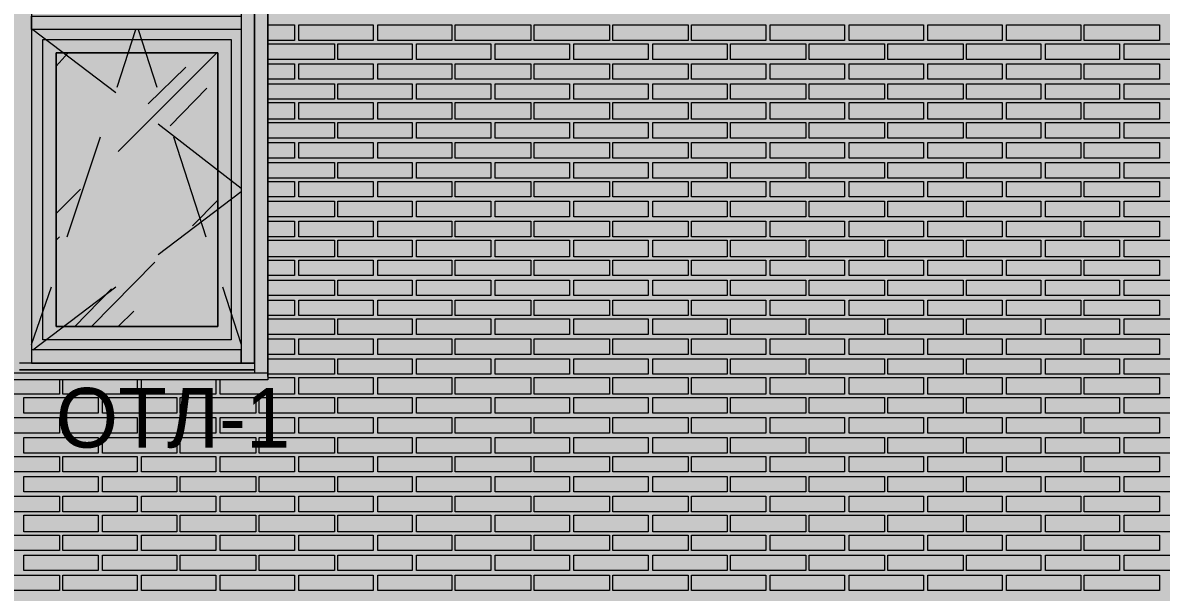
# Model space of a CAD drawing. Header units: millimetres. Extents: x -28928 to 100580, y -22867 to 36490.
# Drawn here: x -12715 to -8373, y 20267 to 22440 of the extents above; entities that cross this region are included whole.
import ezdxf

# ---------------------------------------------------------------- set-up
doc = ezdxf.new("R2010")
doc.units = ezdxf.units.MM
doc.layers.add('PDF _Геометрия', color=7, linetype='Continuous', true_color=0x8f8e8d)
doc.layers.add('PDF _Сплошная заливка', color=7, linetype='Continuous', true_color=0xffffff)
doc.layers.add('PDF _Текст', color=7, linetype='Continuous')

msp = doc.modelspace()

# ---------------------------------------------------------------- hatches: boundary and pattern name
at = {"layer": 'PDF _Сплошная заливка', "true_color": 0xdcd6cf, "transparency": 33554559}
msp.add_hatch(color=254, dxfattribs=at).paths.add_polyline_path([(-18676.6, 16343.4), (-18676.6, 19592.6), (-17276.3, 19592.6), (-17276.3, 16343.4), (19112.6, 16343.4), (19112.6, 30089.1), (-21853.9, 30089.1), (-21853.9, 16343.4), (-21375.9, 16343.4), (-21375.9, 19592.6), (-19277.4, 19592.6), (-19277.4, 16343.4)])

# ---------------------------------------------------------------- linework, layer by layer
at = {"layer": 'PDF _Геометрия', "color": 7, "lineweight": 9}
for points in [[(-12778.9, 23789.5), (-11780.5, 23789.5), (-11780.5, 21090.3), (-11780.5, 21166.4), (-11780.5, 22439.9), (-11780.5, 23713.4), (-11780.5, 23789.5), (-11831.3, 23789.5), (-11831.3, 23713.4), (-11831.3, 22439.9), (-11831.3, 23738.7), (-11882, 23738.7), (-11882, 22439.9), (-11882, 21141), (-11882, 21191.8), (-12681.6, 21191.8), (-12681.6, 21141), (-11882, 21141), (-11831.3, 21141), (-11831.3, 22439.9), (-11831.3, 21166.4), (-11831.3, 21103)], [(-12728.2, 23738.7), (-12681.6, 23738.7), (-12681.6, 22439.9), (-12681.6, 21141), (-12728.2, 21141)], [(-12677.4, 22414.5), (-12360.1, 22173.4)], [(-12355.9, 22194.5), (-12283.9, 22414.5)], [(-12275.5, 22414.5), (-12203.6, 22194.5)], [(-12588.6, 22274.9), (-12542, 22325.7)], [(-12351.6, 21949.1), (-11975.1, 22325.7)], [(-12237.4, 22131), (-12093.6, 22270.7)], [(-12152.8, 22046.4), (-12013.2, 22190.3)], [(-12199.3, 22054.9), (-11882, 21809.5)], [(-12546.3, 21623.4), (-12419.3, 22004.1)], [(-12140.1, 22004.1), (-12017.4, 21623.4)], [(-12588.6, 21712.2), (-12495.5, 21805.3)], [(-12199.3, 21555.7), (-11882, 21796.8)], [(-12068.2, 21665.7), (-11970.9, 21763)], [(-12588.6, 21610.7), (-12575.9, 21623.4)], [(-12453.2, 21280.7), (-12212, 21526)], [(-12681.6, 21213), (-12605.5, 21433)], [(-12677.4, 21191.8), (-12360.1, 21433)], [(-12516.6, 21280.7), (-12377, 21424.5)], [(-11953.9, 21433), (-11882, 21213)], [(-12351.6, 21280.7), (-12292.4, 21339.9)], [(-11780.5, 21107.2), (-11780.5, 21103), (-12778.9, 21103), (-12778.9, 21107.2)], [(-11831.3, 21141), (-12728.2, 21141)], [(-11831.3, 21115.7), (-12728.2, 21115.7), (-11831.3, 21115.7)], [(-11831.3, 21115.7), (-12728.2, 21115.7)], [(-11780.5, 21103), (-11780.5, 21077.6), (-12778.9, 21077.6), (-12778.9, 21103)], [(-11780.5, 21086), (-11780.5, 21077.6)]]:
    msp.add_lwpolyline(points, dxfattribs=at)
for points in [[(-11882, 22414.5), (-12681.6, 22414.5), (-12681.6, 22465.3), (-11882, 22465.3)], [(-12639.3, 22376.4), (-11920.1, 22376.4), (-11920.1, 21229.9), (-12639.3, 21229.9)], [(-11920.1, 22376.4), (-11920.1, 21229.9), (-12639.3, 21229.9), (-12639.3, 22376.4)], [(-11970.9, 22325.7), (-12588.6, 22325.7), (-12588.6, 21280.7), (-11970.9, 21280.7)], [(-12588.6, 21280.7), (-12588.6, 22325.7), (-11970.9, 22325.7), (-11970.9, 21280.7)]]:
    msp.add_lwpolyline(points, close=True, dxfattribs=at)
at = {"layer": 'PDF _Геометрия', "lineweight": 9}
for points in [[(-11780.5, 22431.4), (-11678.9, 22431.4), (-11678.9, 22372.2), (-11780.5, 22372.2)], [(-11780.5, 22359.5), (-11670.5, 22359.5), (-11526.6, 22359.5), (-11526.6, 22300.3), (-11670.5, 22300.3), (-11780.5, 22300.3)], [(-11780.5, 22283.4), (-11678.9, 22283.4), (-11678.9, 22224.1), (-11780.5, 22224.1)], [(-11780.5, 22207.2), (-11670.5, 22207.2), (-11526.6, 22207.2), (-11526.6, 22148), (-11670.5, 22148), (-11780.5, 22148)], [(-11780.5, 22135.3), (-11678.9, 22135.3), (-11678.9, 22071.8), (-11780.5, 22071.8)], [(-11780.5, 22059.1), (-11670.5, 22059.1), (-11526.6, 22059.1), (-11526.6, 21999.9), (-11670.5, 21999.9), (-11780.5, 21999.9)], [(-11780.5, 21983), (-11678.9, 21983), (-11678.9, 21923.7), (-11780.5, 21923.7)], [(-11780.5, 21906.8), (-11670.5, 21906.8), (-11526.6, 21906.8), (-11526.6, 21847.6), (-11670.5, 21847.6), (-11780.5, 21847.6)], [(-11780.5, 21834.9), (-11678.9, 21834.9), (-11678.9, 21775.7), (-11780.5, 21775.7)], [(-11780.5, 21758.7), (-11670.5, 21758.7), (-11526.6, 21758.7), (-11526.6, 21699.5), (-11670.5, 21699.5), (-11780.5, 21699.5)], [(-11780.5, 21682.6), (-11678.9, 21682.6), (-11678.9, 21623.4), (-11780.5, 21623.4)], [(-11780.5, 21610.7), (-11670.5, 21610.7), (-11526.6, 21610.7), (-11526.6, 21547.2), (-11670.5, 21547.2), (-11780.5, 21547.2)], [(-11780.5, 21534.5), (-11678.9, 21534.5), (-11678.9, 21475.3), (-11780.5, 21475.3)], [(-11780.5, 21458.4), (-11670.5, 21458.4), (-11526.6, 21458.4), (-11526.6, 21399.1), (-11670.5, 21399.1), (-11780.5, 21399.1)], [(-11780.5, 21382.2), (-11678.9, 21382.2), (-11678.9, 21323), (-11780.5, 21323)], [(-11780.5, 21310.3), (-11670.5, 21310.3), (-11526.6, 21310.3), (-11526.6, 21251), (-11670.5, 21251), (-11780.5, 21251)], [(-11780.5, 21234.1), (-11678.9, 21234.1), (-11678.9, 21174.9), (-11780.5, 21174.9)], [(-11780.5, 21158), (-11670.5, 21158), (-11526.6, 21158), (-11526.6, 21098.7), (-11670.5, 21098.7), (-11780.5, 21098.7)], [(-12575.9, 21077.6), (-12575.9, 21022.6), (-12863.6, 21022.6), (-12863.6, 21086), (-12778.9, 21086)], [(-12279.7, 21077.6), (-12279.7, 21022.6), (-12563.2, 21022.6), (-12563.2, 21077.6)], [(-11979.3, 21077.6), (-11979.3, 21022.6), (-12262.8, 21022.6), (-12262.8, 21077.6)], [(-11780.5, 21086), (-11678.9, 21086), (-11678.9, 21022.6), (-11962.4, 21022.6), (-11962.4, 21077.6)]]:
    msp.add_lwpolyline(points, dxfattribs=at)
for points in [[(-11378.6, 22431.4), (-11378.6, 22372.2), (-11662, 22372.2), (-11662, 22431.4)], [(-11078.2, 22431.4), (-11078.2, 22372.2), (-11361.6, 22372.2), (-11361.6, 22431.4)], [(-10777.8, 22431.4), (-10777.8, 22372.2), (-11065.5, 22372.2), (-11065.5, 22431.4)], [(-10477.4, 22431.4), (-10477.4, 22372.2), (-10765.1, 22372.2), (-10765.1, 22431.4)], [(-10177, 22431.4), (-10177, 22372.2), (-10464.7, 22372.2), (-10464.7, 22431.4)], [(-9880.9, 22431.4), (-9880.9, 22372.2), (-10164.3, 22372.2), (-10164.3, 22431.4)], [(-9580.5, 22431.4), (-9580.5, 22372.2), (-9863.9, 22372.2), (-9863.9, 22431.4)], [(-9280.1, 22431.4), (-9280.1, 22372.2), (-9563.6, 22372.2), (-9563.6, 22431.4)], [(-8979.7, 22431.4), (-8979.7, 22372.2), (-9263.2, 22372.2), (-9263.2, 22431.4)], [(-8679.3, 22431.4), (-8679.3, 22372.2), (-8962.8, 22372.2), (-8962.8, 22431.4)], [(-8378.9, 22431.4), (-8378.9, 22372.2), (-8666.6, 22372.2), (-8666.6, 22431.4)], [(-11230.5, 22300.3), (-11370.1, 22300.3), (-11513.9, 22300.3), (-11513.9, 22359.5), (-11370.1, 22359.5), (-11230.5, 22359.5)], [(-10930.1, 22300.3), (-11069.7, 22300.3), (-11213.6, 22300.3), (-11213.6, 22359.5), (-11069.7, 22359.5), (-10930.1, 22359.5)], [(-10629.7, 22300.3), (-10769.3, 22300.3), (-10913.2, 22300.3), (-10913.2, 22359.5), (-10769.3, 22359.5), (-10629.7, 22359.5)], [(-10329.3, 22300.3), (-10473.2, 22300.3), (-10612.8, 22300.3), (-10612.8, 22359.5), (-10473.2, 22359.5), (-10329.3, 22359.5)], [(-10028.9, 22300.3), (-10172.8, 22300.3), (-10312.4, 22300.3), (-10312.4, 22359.5), (-10172.8, 22359.5), (-10028.9, 22359.5)], [(-9728.6, 22300.3), (-9872.4, 22300.3), (-10016.3, 22300.3), (-10016.3, 22359.5), (-9872.4, 22359.5), (-9728.6, 22359.5)], [(-9428.2, 22300.3), (-9572, 22300.3), (-9715.9, 22300.3), (-9715.9, 22359.5), (-9572, 22359.5), (-9428.2, 22359.5)], [(-9127.8, 22300.3), (-9271.6, 22300.3), (-9415.5, 22300.3), (-9415.5, 22359.5), (-9271.6, 22359.5), (-9127.8, 22359.5)], [(-8831.6, 22300.3), (-8971.3, 22300.3), (-9115.1, 22300.3), (-9115.1, 22359.5), (-8971.3, 22359.5), (-8831.6, 22359.5)], [(-8531.3, 22300.3), (-8670.9, 22300.3), (-8814.7, 22300.3), (-8814.7, 22359.5), (-8670.9, 22359.5), (-8531.3, 22359.5)], [(-8230.9, 22300.3), (-8374.7, 22300.3), (-8514.3, 22300.3), (-8514.3, 22359.5), (-8374.7, 22359.5), (-8230.9, 22359.5)], [(-11378.6, 22283.4), (-11378.6, 22224.1), (-11662, 22224.1), (-11662, 22283.4)], [(-11078.2, 22283.4), (-11078.2, 22224.1), (-11361.6, 22224.1), (-11361.6, 22283.4)], [(-10777.8, 22283.4), (-10777.8, 22224.1), (-11065.5, 22224.1), (-11065.5, 22283.4)], [(-10477.4, 22283.4), (-10477.4, 22224.1), (-10765.1, 22224.1), (-10765.1, 22283.4)], [(-10177, 22283.4), (-10177, 22224.1), (-10464.7, 22224.1), (-10464.7, 22283.4)], [(-9880.9, 22283.4), (-9880.9, 22224.1), (-10164.3, 22224.1), (-10164.3, 22283.4)], [(-9580.5, 22283.4), (-9580.5, 22224.1), (-9863.9, 22224.1), (-9863.9, 22283.4)], [(-9280.1, 22283.4), (-9280.1, 22224.1), (-9563.6, 22224.1), (-9563.6, 22283.4)], [(-8979.7, 22283.4), (-8979.7, 22224.1), (-9263.2, 22224.1), (-9263.2, 22283.4)], [(-8679.3, 22283.4), (-8679.3, 22224.1), (-8962.8, 22224.1), (-8962.8, 22283.4)], [(-8378.9, 22283.4), (-8378.9, 22224.1), (-8666.6, 22224.1), (-8666.6, 22283.4)], [(-11230.5, 22148), (-11370.1, 22148), (-11513.9, 22148), (-11513.9, 22207.2), (-11370.1, 22207.2), (-11230.5, 22207.2)], [(-10930.1, 22148), (-11069.7, 22148), (-11213.6, 22148), (-11213.6, 22207.2), (-11069.7, 22207.2), (-10930.1, 22207.2)], [(-10629.7, 22148), (-10769.3, 22148), (-10913.2, 22148), (-10913.2, 22207.2), (-10769.3, 22207.2), (-10629.7, 22207.2)], [(-10329.3, 22148), (-10473.2, 22148), (-10612.8, 22148), (-10612.8, 22207.2), (-10473.2, 22207.2), (-10329.3, 22207.2)], [(-10028.9, 22148), (-10172.8, 22148), (-10312.4, 22148), (-10312.4, 22207.2), (-10172.8, 22207.2), (-10028.9, 22207.2)], [(-9728.6, 22148), (-9872.4, 22148), (-10016.3, 22148), (-10016.3, 22207.2), (-9872.4, 22207.2), (-9728.6, 22207.2)], [(-9428.2, 22148), (-9572, 22148), (-9715.9, 22148), (-9715.9, 22207.2), (-9572, 22207.2), (-9428.2, 22207.2)], [(-9127.8, 22148), (-9271.6, 22148), (-9415.5, 22148), (-9415.5, 22207.2), (-9271.6, 22207.2), (-9127.8, 22207.2)], [(-8831.6, 22148), (-8971.3, 22148), (-9115.1, 22148), (-9115.1, 22207.2), (-8971.3, 22207.2), (-8831.6, 22207.2)], [(-8531.3, 22148), (-8670.9, 22148), (-8814.7, 22148), (-8814.7, 22207.2), (-8670.9, 22207.2), (-8531.3, 22207.2)], [(-8230.9, 22148), (-8374.7, 22148), (-8514.3, 22148), (-8514.3, 22207.2), (-8374.7, 22207.2), (-8230.9, 22207.2)], [(-11378.6, 22135.3), (-11378.6, 22071.8), (-11662, 22071.8), (-11662, 22135.3)], [(-11078.2, 22135.3), (-11078.2, 22071.8), (-11361.6, 22071.8), (-11361.6, 22135.3)], [(-10777.8, 22135.3), (-10777.8, 22071.8), (-11065.5, 22071.8), (-11065.5, 22135.3)], [(-10477.4, 22135.3), (-10477.4, 22071.8), (-10765.1, 22071.8), (-10765.1, 22135.3)], [(-10177, 22135.3), (-10177, 22071.8), (-10464.7, 22071.8), (-10464.7, 22135.3)], [(-9880.9, 22135.3), (-9880.9, 22071.8), (-10164.3, 22071.8), (-10164.3, 22135.3)], [(-9580.5, 22135.3), (-9580.5, 22071.8), (-9863.9, 22071.8), (-9863.9, 22135.3)], [(-9280.1, 22135.3), (-9280.1, 22071.8), (-9563.6, 22071.8), (-9563.6, 22135.3)], [(-8979.7, 22135.3), (-8979.7, 22071.8), (-9263.2, 22071.8), (-9263.2, 22135.3)], [(-8679.3, 22135.3), (-8679.3, 22071.8), (-8962.8, 22071.8), (-8962.8, 22135.3)], [(-8378.9, 22135.3), (-8378.9, 22071.8), (-8666.6, 22071.8), (-8666.6, 22135.3)], [(-11230.5, 21999.9), (-11370.1, 21999.9), (-11513.9, 21999.9), (-11513.9, 22059.1), (-11370.1, 22059.1), (-11230.5, 22059.1)], [(-10930.1, 21999.9), (-11069.7, 21999.9), (-11213.6, 21999.9), (-11213.6, 22059.1), (-11069.7, 22059.1), (-10930.1, 22059.1)], [(-10629.7, 21999.9), (-10769.3, 21999.9), (-10913.2, 21999.9), (-10913.2, 22059.1), (-10769.3, 22059.1), (-10629.7, 22059.1)], [(-10329.3, 21999.9), (-10473.2, 21999.9), (-10612.8, 21999.9), (-10612.8, 22059.1), (-10473.2, 22059.1), (-10329.3, 22059.1)], [(-10028.9, 21999.9), (-10172.8, 21999.9), (-10312.4, 21999.9), (-10312.4, 22059.1), (-10172.8, 22059.1), (-10028.9, 22059.1)], [(-9728.6, 21999.9), (-9872.4, 21999.9), (-10016.3, 21999.9), (-10016.3, 22059.1), (-9872.4, 22059.1), (-9728.6, 22059.1)], [(-9428.2, 21999.9), (-9572, 21999.9), (-9715.9, 21999.9), (-9715.9, 22059.1), (-9572, 22059.1), (-9428.2, 22059.1)], [(-9127.8, 21999.9), (-9271.6, 21999.9), (-9415.5, 21999.9), (-9415.5, 22059.1), (-9271.6, 22059.1), (-9127.8, 22059.1)], [(-8831.6, 21999.9), (-8971.3, 21999.9), (-9115.1, 21999.9), (-9115.1, 22059.1), (-8971.3, 22059.1), (-8831.6, 22059.1)], [(-8531.3, 21999.9), (-8670.9, 21999.9), (-8814.7, 21999.9), (-8814.7, 22059.1), (-8670.9, 22059.1), (-8531.3, 22059.1)], [(-8230.9, 21999.9), (-8374.7, 21999.9), (-8514.3, 21999.9), (-8514.3, 22059.1), (-8374.7, 22059.1), (-8230.9, 22059.1)], [(-11378.6, 21983), (-11378.6, 21923.7), (-11662, 21923.7), (-11662, 21983)], [(-11078.2, 21983), (-11078.2, 21923.7), (-11361.6, 21923.7), (-11361.6, 21983)], [(-10777.8, 21983), (-10777.8, 21923.7), (-11065.5, 21923.7), (-11065.5, 21983)], [(-10477.4, 21983), (-10477.4, 21923.7), (-10765.1, 21923.7), (-10765.1, 21983)], [(-10177, 21983), (-10177, 21923.7), (-10464.7, 21923.7), (-10464.7, 21983)], [(-9880.9, 21983), (-9880.9, 21923.7), (-10164.3, 21923.7), (-10164.3, 21983)], [(-9580.5, 21983), (-9580.5, 21923.7), (-9863.9, 21923.7), (-9863.9, 21983)], [(-9280.1, 21983), (-9280.1, 21923.7), (-9563.6, 21923.7), (-9563.6, 21983)], [(-8979.7, 21983), (-8979.7, 21923.7), (-9263.2, 21923.7), (-9263.2, 21983)], [(-8679.3, 21983), (-8679.3, 21923.7), (-8962.8, 21923.7), (-8962.8, 21983)], [(-8378.9, 21983), (-8378.9, 21923.7), (-8666.6, 21923.7), (-8666.6, 21983)], [(-11230.5, 21847.6), (-11370.1, 21847.6), (-11513.9, 21847.6), (-11513.9, 21906.8), (-11370.1, 21906.8), (-11230.5, 21906.8)], [(-10930.1, 21847.6), (-11069.7, 21847.6), (-11213.6, 21847.6), (-11213.6, 21906.8), (-11069.7, 21906.8), (-10930.1, 21906.8)], [(-10629.7, 21847.6), (-10769.3, 21847.6), (-10913.2, 21847.6), (-10913.2, 21906.8), (-10769.3, 21906.8), (-10629.7, 21906.8)], [(-10329.3, 21847.6), (-10473.2, 21847.6), (-10612.8, 21847.6), (-10612.8, 21906.8), (-10473.2, 21906.8), (-10329.3, 21906.8)], [(-10028.9, 21847.6), (-10172.8, 21847.6), (-10312.4, 21847.6), (-10312.4, 21906.8), (-10172.8, 21906.8), (-10028.9, 21906.8)], [(-9728.6, 21847.6), (-9872.4, 21847.6), (-10016.3, 21847.6), (-10016.3, 21906.8), (-9872.4, 21906.8), (-9728.6, 21906.8)], [(-9428.2, 21847.6), (-9572, 21847.6), (-9715.9, 21847.6), (-9715.9, 21906.8), (-9572, 21906.8), (-9428.2, 21906.8)], [(-9127.8, 21847.6), (-9271.6, 21847.6), (-9415.5, 21847.6), (-9415.5, 21906.8), (-9271.6, 21906.8), (-9127.8, 21906.8)], [(-8831.6, 21847.6), (-8971.3, 21847.6), (-9115.1, 21847.6), (-9115.1, 21906.8), (-8971.3, 21906.8), (-8831.6, 21906.8)], [(-8531.3, 21847.6), (-8670.9, 21847.6), (-8814.7, 21847.6), (-8814.7, 21906.8), (-8670.9, 21906.8), (-8531.3, 21906.8)], [(-8230.9, 21847.6), (-8374.7, 21847.6), (-8514.3, 21847.6), (-8514.3, 21906.8), (-8374.7, 21906.8), (-8230.9, 21906.8)], [(-11378.6, 21834.9), (-11378.6, 21775.7), (-11662, 21775.7), (-11662, 21834.9)], [(-11078.2, 21834.9), (-11078.2, 21775.7), (-11361.6, 21775.7), (-11361.6, 21834.9)], [(-10777.8, 21834.9), (-10777.8, 21775.7), (-11065.5, 21775.7), (-11065.5, 21834.9)], [(-10477.4, 21834.9), (-10477.4, 21775.7), (-10765.1, 21775.7), (-10765.1, 21834.9)], [(-10177, 21834.9), (-10177, 21775.7), (-10464.7, 21775.7), (-10464.7, 21834.9)], [(-9880.9, 21834.9), (-9880.9, 21775.7), (-10164.3, 21775.7), (-10164.3, 21834.9)], [(-9580.5, 21834.9), (-9580.5, 21775.7), (-9863.9, 21775.7), (-9863.9, 21834.9)], [(-9280.1, 21834.9), (-9280.1, 21775.7), (-9563.6, 21775.7), (-9563.6, 21834.9)], [(-8979.7, 21834.9), (-8979.7, 21775.7), (-9263.2, 21775.7), (-9263.2, 21834.9)], [(-8679.3, 21834.9), (-8679.3, 21775.7), (-8962.8, 21775.7), (-8962.8, 21834.9)], [(-8378.9, 21834.9), (-8378.9, 21775.7), (-8666.6, 21775.7), (-8666.6, 21834.9)], [(-11230.5, 21699.5), (-11370.1, 21699.5), (-11513.9, 21699.5), (-11513.9, 21758.7), (-11370.1, 21758.7), (-11230.5, 21758.7)], [(-10930.1, 21699.5), (-11069.7, 21699.5), (-11213.6, 21699.5), (-11213.6, 21758.7), (-11069.7, 21758.7), (-10930.1, 21758.7)], [(-10629.7, 21699.5), (-10769.3, 21699.5), (-10913.2, 21699.5), (-10913.2, 21758.7), (-10769.3, 21758.7), (-10629.7, 21758.7)], [(-10329.3, 21699.5), (-10473.2, 21699.5), (-10612.8, 21699.5), (-10612.8, 21758.7), (-10473.2, 21758.7), (-10329.3, 21758.7)], [(-10028.9, 21699.5), (-10172.8, 21699.5), (-10312.4, 21699.5), (-10312.4, 21758.7), (-10172.8, 21758.7), (-10028.9, 21758.7)], [(-9728.6, 21699.5), (-9872.4, 21699.5), (-10016.3, 21699.5), (-10016.3, 21758.7), (-9872.4, 21758.7), (-9728.6, 21758.7)], [(-9428.2, 21699.5), (-9572, 21699.5), (-9715.9, 21699.5), (-9715.9, 21758.7), (-9572, 21758.7), (-9428.2, 21758.7)], [(-9127.8, 21699.5), (-9271.6, 21699.5), (-9415.5, 21699.5), (-9415.5, 21758.7), (-9271.6, 21758.7), (-9127.8, 21758.7)], [(-8831.6, 21699.5), (-8971.3, 21699.5), (-9115.1, 21699.5), (-9115.1, 21758.7), (-8971.3, 21758.7), (-8831.6, 21758.7)], [(-8531.3, 21699.5), (-8670.9, 21699.5), (-8814.7, 21699.5), (-8814.7, 21758.7), (-8670.9, 21758.7), (-8531.3, 21758.7)], [(-8230.9, 21699.5), (-8374.7, 21699.5), (-8514.3, 21699.5), (-8514.3, 21758.7), (-8374.7, 21758.7), (-8230.9, 21758.7)], [(-11378.6, 21682.6), (-11378.6, 21623.4), (-11662, 21623.4), (-11662, 21682.6)], [(-11078.2, 21682.6), (-11078.2, 21623.4), (-11361.6, 21623.4), (-11361.6, 21682.6)], [(-10777.8, 21682.6), (-10777.8, 21623.4), (-11065.5, 21623.4), (-11065.5, 21682.6)], [(-10477.4, 21682.6), (-10477.4, 21623.4), (-10765.1, 21623.4), (-10765.1, 21682.6)], [(-10177, 21682.6), (-10177, 21623.4), (-10464.7, 21623.4), (-10464.7, 21682.6)], [(-9880.9, 21682.6), (-9880.9, 21623.4), (-10164.3, 21623.4), (-10164.3, 21682.6)], [(-9580.5, 21682.6), (-9580.5, 21623.4), (-9863.9, 21623.4), (-9863.9, 21682.6)], [(-9280.1, 21682.6), (-9280.1, 21623.4), (-9563.6, 21623.4), (-9563.6, 21682.6)], [(-8979.7, 21682.6), (-8979.7, 21623.4), (-9263.2, 21623.4), (-9263.2, 21682.6)], [(-8679.3, 21682.6), (-8679.3, 21623.4), (-8962.8, 21623.4), (-8962.8, 21682.6)], [(-8378.9, 21682.6), (-8378.9, 21623.4), (-8666.6, 21623.4), (-8666.6, 21682.6)], [(-11230.5, 21547.2), (-11370.1, 21547.2), (-11513.9, 21547.2), (-11513.9, 21610.7), (-11370.1, 21610.7), (-11230.5, 21610.7)], [(-10930.1, 21547.2), (-11069.7, 21547.2), (-11213.6, 21547.2), (-11213.6, 21610.7), (-11069.7, 21610.7), (-10930.1, 21610.7)], [(-10629.7, 21547.2), (-10769.3, 21547.2), (-10913.2, 21547.2), (-10913.2, 21610.7), (-10769.3, 21610.7), (-10629.7, 21610.7)], [(-10329.3, 21547.2), (-10473.2, 21547.2), (-10612.8, 21547.2), (-10612.8, 21610.7), (-10473.2, 21610.7), (-10329.3, 21610.7)], [(-10028.9, 21547.2), (-10172.8, 21547.2), (-10312.4, 21547.2), (-10312.4, 21610.7), (-10172.8, 21610.7), (-10028.9, 21610.7)], [(-9728.6, 21547.2), (-9872.4, 21547.2), (-10016.3, 21547.2), (-10016.3, 21610.7), (-9872.4, 21610.7), (-9728.6, 21610.7)], [(-9428.2, 21547.2), (-9572, 21547.2), (-9715.9, 21547.2), (-9715.9, 21610.7), (-9572, 21610.7), (-9428.2, 21610.7)], [(-9127.8, 21547.2), (-9271.6, 21547.2), (-9415.5, 21547.2), (-9415.5, 21610.7), (-9271.6, 21610.7), (-9127.8, 21610.7)], [(-8831.6, 21547.2), (-8971.3, 21547.2), (-9115.1, 21547.2), (-9115.1, 21610.7), (-8971.3, 21610.7), (-8831.6, 21610.7)], [(-8531.3, 21547.2), (-8670.9, 21547.2), (-8814.7, 21547.2), (-8814.7, 21610.7), (-8670.9, 21610.7), (-8531.3, 21610.7)], [(-8230.9, 21547.2), (-8374.7, 21547.2), (-8514.3, 21547.2), (-8514.3, 21610.7), (-8374.7, 21610.7), (-8230.9, 21610.7)], [(-11378.6, 21534.5), (-11378.6, 21475.3), (-11662, 21475.3), (-11662, 21534.5)], [(-11078.2, 21534.5), (-11078.2, 21475.3), (-11361.6, 21475.3), (-11361.6, 21534.5)], [(-10777.8, 21534.5), (-10777.8, 21475.3), (-11065.5, 21475.3), (-11065.5, 21534.5)], [(-10477.4, 21534.5), (-10477.4, 21475.3), (-10765.1, 21475.3), (-10765.1, 21534.5)], [(-10177, 21534.5), (-10177, 21475.3), (-10464.7, 21475.3), (-10464.7, 21534.5)], [(-9880.9, 21534.5), (-9880.9, 21475.3), (-10164.3, 21475.3), (-10164.3, 21534.5)], [(-9580.5, 21534.5), (-9580.5, 21475.3), (-9863.9, 21475.3), (-9863.9, 21534.5)], [(-9280.1, 21534.5), (-9280.1, 21475.3), (-9563.6, 21475.3), (-9563.6, 21534.5)], [(-8979.7, 21534.5), (-8979.7, 21475.3), (-9263.2, 21475.3), (-9263.2, 21534.5)], [(-8679.3, 21534.5), (-8679.3, 21475.3), (-8962.8, 21475.3), (-8962.8, 21534.5)], [(-8378.9, 21534.5), (-8378.9, 21475.3), (-8666.6, 21475.3), (-8666.6, 21534.5)], [(-11230.5, 21399.1), (-11370.1, 21399.1), (-11513.9, 21399.1), (-11513.9, 21458.4), (-11370.1, 21458.4), (-11230.5, 21458.4)], [(-10930.1, 21399.1), (-11069.7, 21399.1), (-11213.6, 21399.1), (-11213.6, 21458.4), (-11069.7, 21458.4), (-10930.1, 21458.4)], [(-10629.7, 21399.1), (-10769.3, 21399.1), (-10913.2, 21399.1), (-10913.2, 21458.4), (-10769.3, 21458.4), (-10629.7, 21458.4)], [(-10329.3, 21399.1), (-10473.2, 21399.1), (-10612.8, 21399.1), (-10612.8, 21458.4), (-10473.2, 21458.4), (-10329.3, 21458.4)], [(-10028.9, 21399.1), (-10172.8, 21399.1), (-10312.4, 21399.1), (-10312.4, 21458.4), (-10172.8, 21458.4), (-10028.9, 21458.4)], [(-9728.6, 21399.1), (-9872.4, 21399.1), (-10016.3, 21399.1), (-10016.3, 21458.4), (-9872.4, 21458.4), (-9728.6, 21458.4)], [(-9428.2, 21399.1), (-9572, 21399.1), (-9715.9, 21399.1), (-9715.9, 21458.4), (-9572, 21458.4), (-9428.2, 21458.4)], [(-9127.8, 21399.1), (-9271.6, 21399.1), (-9415.5, 21399.1), (-9415.5, 21458.4), (-9271.6, 21458.4), (-9127.8, 21458.4)], [(-8831.6, 21399.1), (-8971.3, 21399.1), (-9115.1, 21399.1), (-9115.1, 21458.4), (-8971.3, 21458.4), (-8831.6, 21458.4)], [(-8531.3, 21399.1), (-8670.9, 21399.1), (-8814.7, 21399.1), (-8814.7, 21458.4), (-8670.9, 21458.4), (-8531.3, 21458.4)], [(-8230.9, 21399.1), (-8374.7, 21399.1), (-8514.3, 21399.1), (-8514.3, 21458.4), (-8374.7, 21458.4), (-8230.9, 21458.4)], [(-11378.6, 21382.2), (-11378.6, 21323), (-11662, 21323), (-11662, 21382.2)], [(-11078.2, 21382.2), (-11078.2, 21323), (-11361.6, 21323), (-11361.6, 21382.2)], [(-10777.8, 21382.2), (-10777.8, 21323), (-11065.5, 21323), (-11065.5, 21382.2)], [(-10477.4, 21382.2), (-10477.4, 21323), (-10765.1, 21323), (-10765.1, 21382.2)], [(-10177, 21382.2), (-10177, 21323), (-10464.7, 21323), (-10464.7, 21382.2)], [(-9880.9, 21382.2), (-9880.9, 21323), (-10164.3, 21323), (-10164.3, 21382.2)], [(-9580.5, 21382.2), (-9580.5, 21323), (-9863.9, 21323), (-9863.9, 21382.2)], [(-9280.1, 21382.2), (-9280.1, 21323), (-9563.6, 21323), (-9563.6, 21382.2)], [(-8979.7, 21382.2), (-8979.7, 21323), (-9263.2, 21323), (-9263.2, 21382.2)], [(-8679.3, 21382.2), (-8679.3, 21323), (-8962.8, 21323), (-8962.8, 21382.2)], [(-8378.9, 21382.2), (-8378.9, 21323), (-8666.6, 21323), (-8666.6, 21382.2)], [(-11230.5, 21251), (-11370.1, 21251), (-11513.9, 21251), (-11513.9, 21310.3), (-11370.1, 21310.3), (-11230.5, 21310.3)], [(-10930.1, 21251), (-11069.7, 21251), (-11213.6, 21251), (-11213.6, 21310.3), (-11069.7, 21310.3), (-10930.1, 21310.3)], [(-10629.7, 21251), (-10769.3, 21251), (-10913.2, 21251), (-10913.2, 21310.3), (-10769.3, 21310.3), (-10629.7, 21310.3)], [(-10329.3, 21251), (-10473.2, 21251), (-10612.8, 21251), (-10612.8, 21310.3), (-10473.2, 21310.3), (-10329.3, 21310.3)], [(-10028.9, 21251), (-10172.8, 21251), (-10312.4, 21251), (-10312.4, 21310.3), (-10172.8, 21310.3), (-10028.9, 21310.3)], [(-9728.6, 21251), (-9872.4, 21251), (-10016.3, 21251), (-10016.3, 21310.3), (-9872.4, 21310.3), (-9728.6, 21310.3)], [(-9428.2, 21251), (-9572, 21251), (-9715.9, 21251), (-9715.9, 21310.3), (-9572, 21310.3), (-9428.2, 21310.3)], [(-9127.8, 21251), (-9271.6, 21251), (-9415.5, 21251), (-9415.5, 21310.3), (-9271.6, 21310.3), (-9127.8, 21310.3)], [(-8831.6, 21251), (-8971.3, 21251), (-9115.1, 21251), (-9115.1, 21310.3), (-8971.3, 21310.3), (-8831.6, 21310.3)], [(-8531.3, 21251), (-8670.9, 21251), (-8814.7, 21251), (-8814.7, 21310.3), (-8670.9, 21310.3), (-8531.3, 21310.3)], [(-8230.9, 21251), (-8374.7, 21251), (-8514.3, 21251), (-8514.3, 21310.3), (-8374.7, 21310.3), (-8230.9, 21310.3)], [(-11378.6, 21234.1), (-11378.6, 21174.9), (-11662, 21174.9), (-11662, 21234.1)], [(-11078.2, 21234.1), (-11078.2, 21174.9), (-11361.6, 21174.9), (-11361.6, 21234.1)], [(-10777.8, 21234.1), (-10777.8, 21174.9), (-11065.5, 21174.9), (-11065.5, 21234.1)], [(-10477.4, 21234.1), (-10477.4, 21174.9), (-10765.1, 21174.9), (-10765.1, 21234.1)], [(-10177, 21234.1), (-10177, 21174.9), (-10464.7, 21174.9), (-10464.7, 21234.1)], [(-9880.9, 21234.1), (-9880.9, 21174.9), (-10164.3, 21174.9), (-10164.3, 21234.1)], [(-9580.5, 21234.1), (-9580.5, 21174.9), (-9863.9, 21174.9), (-9863.9, 21234.1)], [(-9280.1, 21234.1), (-9280.1, 21174.9), (-9563.6, 21174.9), (-9563.6, 21234.1)], [(-8979.7, 21234.1), (-8979.7, 21174.9), (-9263.2, 21174.9), (-9263.2, 21234.1)], [(-8679.3, 21234.1), (-8679.3, 21174.9), (-8962.8, 21174.9), (-8962.8, 21234.1)], [(-8378.9, 21234.1), (-8378.9, 21174.9), (-8666.6, 21174.9), (-8666.6, 21234.1)], [(-11230.5, 21098.7), (-11370.1, 21098.7), (-11513.9, 21098.7), (-11513.9, 21158), (-11370.1, 21158), (-11230.5, 21158)], [(-10930.1, 21098.7), (-11069.7, 21098.7), (-11213.6, 21098.7), (-11213.6, 21158), (-11069.7, 21158), (-10930.1, 21158)], [(-10629.7, 21098.7), (-10769.3, 21098.7), (-10913.2, 21098.7), (-10913.2, 21158), (-10769.3, 21158), (-10629.7, 21158)], [(-10329.3, 21098.7), (-10473.2, 21098.7), (-10612.8, 21098.7), (-10612.8, 21158), (-10473.2, 21158), (-10329.3, 21158)], [(-10028.9, 21098.7), (-10172.8, 21098.7), (-10312.4, 21098.7), (-10312.4, 21158), (-10172.8, 21158), (-10028.9, 21158)], [(-9728.6, 21098.7), (-9872.4, 21098.7), (-10016.3, 21098.7), (-10016.3, 21158), (-9872.4, 21158), (-9728.6, 21158)], [(-9428.2, 21098.7), (-9572, 21098.7), (-9715.9, 21098.7), (-9715.9, 21158), (-9572, 21158), (-9428.2, 21158)], [(-9127.8, 21098.7), (-9271.6, 21098.7), (-9415.5, 21098.7), (-9415.5, 21158), (-9271.6, 21158), (-9127.8, 21158)], [(-8831.6, 21098.7), (-8971.3, 21098.7), (-9115.1, 21098.7), (-9115.1, 21158), (-8971.3, 21158), (-8831.6, 21158)], [(-8531.3, 21098.7), (-8670.9, 21098.7), (-8814.7, 21098.7), (-8814.7, 21158), (-8670.9, 21158), (-8531.3, 21158)], [(-8230.9, 21098.7), (-8374.7, 21098.7), (-8514.3, 21098.7), (-8514.3, 21158), (-8374.7, 21158), (-8230.9, 21158)], [(-11378.6, 21086), (-11378.6, 21022.6), (-11662, 21022.6), (-11662, 21086)], [(-11078.2, 21086), (-11078.2, 21022.6), (-11361.6, 21022.6), (-11361.6, 21086)], [(-10777.8, 21086), (-10777.8, 21022.6), (-11065.5, 21022.6), (-11065.5, 21086)], [(-10477.4, 21086), (-10477.4, 21022.6), (-10765.1, 21022.6), (-10765.1, 21086)], [(-10177, 21086), (-10177, 21022.6), (-10464.7, 21022.6), (-10464.7, 21086)], [(-9880.9, 21086), (-9880.9, 21022.6), (-10164.3, 21022.6), (-10164.3, 21086)], [(-9580.5, 21086), (-9580.5, 21022.6), (-9863.9, 21022.6), (-9863.9, 21086)], [(-9280.1, 21086), (-9280.1, 21022.6), (-9563.6, 21022.6), (-9563.6, 21086)], [(-8979.7, 21086), (-8979.7, 21022.6), (-9263.2, 21022.6), (-9263.2, 21086)], [(-8679.3, 21086), (-8679.3, 21022.6), (-8962.8, 21022.6), (-8962.8, 21086)], [(-8378.9, 21086), (-8378.9, 21022.6), (-8666.6, 21022.6), (-8666.6, 21086)], [(-12427.8, 20950.7), (-12571.6, 20950.7), (-12711.3, 20950.7), (-12711.3, 21009.9), (-12571.6, 21009.9), (-12427.8, 21009.9)], [(-12127.4, 20950.7), (-12271.3, 20950.7), (-12410.9, 20950.7), (-12410.9, 21009.9), (-12271.3, 21009.9), (-12127.4, 21009.9)], [(-11827, 20950.7), (-11970.9, 20950.7), (-12114.7, 20950.7), (-12114.7, 21009.9), (-11970.9, 21009.9), (-11827, 21009.9)], [(-11526.6, 20950.7), (-11670.5, 20950.7), (-11814.3, 20950.7), (-11814.3, 21009.9), (-11670.5, 21009.9), (-11526.6, 21009.9)], [(-11230.5, 20950.7), (-11370.1, 20950.7), (-11513.9, 20950.7), (-11513.9, 21009.9), (-11370.1, 21009.9), (-11230.5, 21009.9)], [(-10930.1, 20950.7), (-11069.7, 20950.7), (-11213.6, 20950.7), (-11213.6, 21009.9), (-11069.7, 21009.9), (-10930.1, 21009.9)], [(-10629.7, 20950.7), (-10769.3, 20950.7), (-10913.2, 20950.7), (-10913.2, 21009.9), (-10769.3, 21009.9), (-10629.7, 21009.9)], [(-10329.3, 20950.7), (-10473.2, 20950.7), (-10612.8, 20950.7), (-10612.8, 21009.9), (-10473.2, 21009.9), (-10329.3, 21009.9)], [(-10028.9, 20950.7), (-10172.8, 20950.7), (-10312.4, 20950.7), (-10312.4, 21009.9), (-10172.8, 21009.9), (-10028.9, 21009.9)], [(-9728.6, 20950.7), (-9872.4, 20950.7), (-10016.3, 20950.7), (-10016.3, 21009.9), (-9872.4, 21009.9), (-9728.6, 21009.9)], [(-9428.2, 20950.7), (-9572, 20950.7), (-9715.9, 20950.7), (-9715.9, 21009.9), (-9572, 21009.9), (-9428.2, 21009.9)], [(-9127.8, 20950.7), (-9271.6, 20950.7), (-9415.5, 20950.7), (-9415.5, 21009.9), (-9271.6, 21009.9), (-9127.8, 21009.9)], [(-8831.6, 20950.7), (-8971.3, 20950.7), (-9115.1, 20950.7), (-9115.1, 21009.9), (-8971.3, 21009.9), (-8831.6, 21009.9)], [(-8531.3, 20950.7), (-8670.9, 20950.7), (-8814.7, 20950.7), (-8814.7, 21009.9), (-8670.9, 21009.9), (-8531.3, 21009.9)], [(-8230.9, 20950.7), (-8374.7, 20950.7), (-8514.3, 20950.7), (-8514.3, 21009.9), (-8374.7, 21009.9), (-8230.9, 21009.9)], [(-12575.9, 20933.7), (-12575.9, 20874.5), (-12863.6, 20874.5), (-12863.6, 20933.7)], [(-12279.7, 20933.7), (-12279.7, 20874.5), (-12563.2, 20874.5), (-12563.2, 20933.7)], [(-11979.3, 20933.7), (-11979.3, 20874.5), (-12262.8, 20874.5), (-12262.8, 20933.7)], [(-11678.9, 20933.7), (-11678.9, 20874.5), (-11962.4, 20874.5), (-11962.4, 20933.7)], [(-11378.6, 20933.7), (-11378.6, 20874.5), (-11662, 20874.5), (-11662, 20933.7)], [(-11078.2, 20933.7), (-11078.2, 20874.5), (-11361.6, 20874.5), (-11361.6, 20933.7)], [(-10777.8, 20933.7), (-10777.8, 20874.5), (-11065.5, 20874.5), (-11065.5, 20933.7)], [(-10477.4, 20933.7), (-10477.4, 20874.5), (-10765.1, 20874.5), (-10765.1, 20933.7)], [(-10177, 20933.7), (-10177, 20874.5), (-10464.7, 20874.5), (-10464.7, 20933.7)], [(-9880.9, 20933.7), (-9880.9, 20874.5), (-10164.3, 20874.5), (-10164.3, 20933.7)], [(-9580.5, 20933.7), (-9580.5, 20874.5), (-9863.9, 20874.5), (-9863.9, 20933.7)], [(-9280.1, 20933.7), (-9280.1, 20874.5), (-9563.6, 20874.5), (-9563.6, 20933.7)], [(-8979.7, 20933.7), (-8979.7, 20874.5), (-9263.2, 20874.5), (-9263.2, 20933.7)], [(-8679.3, 20933.7), (-8679.3, 20874.5), (-8962.8, 20874.5), (-8962.8, 20933.7)], [(-8378.9, 20933.7), (-8378.9, 20874.5), (-8666.6, 20874.5), (-8666.6, 20933.7)], [(-12427.8, 20798.4), (-12571.6, 20798.4), (-12711.3, 20798.4), (-12711.3, 20857.6), (-12571.6, 20857.6), (-12427.8, 20857.6)], [(-12127.4, 20798.4), (-12271.3, 20798.4), (-12410.9, 20798.4), (-12410.9, 20857.6), (-12271.3, 20857.6), (-12127.4, 20857.6)], [(-11827, 20798.4), (-11970.9, 20798.4), (-12114.7, 20798.4), (-12114.7, 20857.6), (-11970.9, 20857.6), (-11827, 20857.6)], [(-11526.6, 20798.4), (-11670.5, 20798.4), (-11814.3, 20798.4), (-11814.3, 20857.6), (-11670.5, 20857.6), (-11526.6, 20857.6)], [(-11230.5, 20798.4), (-11370.1, 20798.4), (-11513.9, 20798.4), (-11513.9, 20857.6), (-11370.1, 20857.6), (-11230.5, 20857.6)], [(-10930.1, 20798.4), (-11069.7, 20798.4), (-11213.6, 20798.4), (-11213.6, 20857.6), (-11069.7, 20857.6), (-10930.1, 20857.6)], [(-10629.7, 20798.4), (-10769.3, 20798.4), (-10913.2, 20798.4), (-10913.2, 20857.6), (-10769.3, 20857.6), (-10629.7, 20857.6)], [(-10329.3, 20798.4), (-10473.2, 20798.4), (-10612.8, 20798.4), (-10612.8, 20857.6), (-10473.2, 20857.6), (-10329.3, 20857.6)], [(-10028.9, 20798.4), (-10172.8, 20798.4), (-10312.4, 20798.4), (-10312.4, 20857.6), (-10172.8, 20857.6), (-10028.9, 20857.6)], [(-9728.6, 20798.4), (-9872.4, 20798.4), (-10016.3, 20798.4), (-10016.3, 20857.6), (-9872.4, 20857.6), (-9728.6, 20857.6)], [(-9428.2, 20798.4), (-9572, 20798.4), (-9715.9, 20798.4), (-9715.9, 20857.6), (-9572, 20857.6), (-9428.2, 20857.6)], [(-9127.8, 20798.4), (-9271.6, 20798.4), (-9415.5, 20798.4), (-9415.5, 20857.6), (-9271.6, 20857.6), (-9127.8, 20857.6)], [(-8831.6, 20798.4), (-8971.3, 20798.4), (-9115.1, 20798.4), (-9115.1, 20857.6), (-8971.3, 20857.6), (-8831.6, 20857.6)], [(-8531.3, 20798.4), (-8670.9, 20798.4), (-8814.7, 20798.4), (-8814.7, 20857.6), (-8670.9, 20857.6), (-8531.3, 20857.6)], [(-8230.9, 20798.4), (-8374.7, 20798.4), (-8514.3, 20798.4), (-8514.3, 20857.6), (-8374.7, 20857.6), (-8230.9, 20857.6)], [(-12575.9, 20785.7), (-12575.9, 20726.4), (-12863.6, 20726.4), (-12863.6, 20785.7)], [(-12279.7, 20785.7), (-12279.7, 20726.4), (-12563.2, 20726.4), (-12563.2, 20785.7)], [(-11979.3, 20785.7), (-11979.3, 20726.4), (-12262.8, 20726.4), (-12262.8, 20785.7)], [(-11678.9, 20785.7), (-11678.9, 20726.4), (-11962.4, 20726.4), (-11962.4, 20785.7)], [(-11378.6, 20785.7), (-11378.6, 20726.4), (-11662, 20726.4), (-11662, 20785.7)], [(-11078.2, 20785.7), (-11078.2, 20726.4), (-11361.6, 20726.4), (-11361.6, 20785.7)], [(-10777.8, 20785.7), (-10777.8, 20726.4), (-11065.5, 20726.4), (-11065.5, 20785.7)], [(-10477.4, 20785.7), (-10477.4, 20726.4), (-10765.1, 20726.4), (-10765.1, 20785.7)], [(-10177, 20785.7), (-10177, 20726.4), (-10464.7, 20726.4), (-10464.7, 20785.7)], [(-9880.9, 20785.7), (-9880.9, 20726.4), (-10164.3, 20726.4), (-10164.3, 20785.7)], [(-9580.5, 20785.7), (-9580.5, 20726.4), (-9863.9, 20726.4), (-9863.9, 20785.7)], [(-9280.1, 20785.7), (-9280.1, 20726.4), (-9563.6, 20726.4), (-9563.6, 20785.7)], [(-8979.7, 20785.7), (-8979.7, 20726.4), (-9263.2, 20726.4), (-9263.2, 20785.7)], [(-8679.3, 20785.7), (-8679.3, 20726.4), (-8962.8, 20726.4), (-8962.8, 20785.7)], [(-8378.9, 20785.7), (-8378.9, 20726.4), (-8666.6, 20726.4), (-8666.6, 20785.7)], [(-12427.8, 20650.3), (-12571.6, 20650.3), (-12711.3, 20650.3), (-12711.3, 20709.5), (-12571.6, 20709.5), (-12427.8, 20709.5)], [(-12127.4, 20650.3), (-12271.3, 20650.3), (-12410.9, 20650.3), (-12410.9, 20709.5), (-12271.3, 20709.5), (-12127.4, 20709.5)], [(-11827, 20650.3), (-11970.9, 20650.3), (-12114.7, 20650.3), (-12114.7, 20709.5), (-11970.9, 20709.5), (-11827, 20709.5)], [(-11526.6, 20650.3), (-11670.5, 20650.3), (-11814.3, 20650.3), (-11814.3, 20709.5), (-11670.5, 20709.5), (-11526.6, 20709.5)], [(-11230.5, 20650.3), (-11370.1, 20650.3), (-11513.9, 20650.3), (-11513.9, 20709.5), (-11370.1, 20709.5), (-11230.5, 20709.5)], [(-10930.1, 20650.3), (-11069.7, 20650.3), (-11213.6, 20650.3), (-11213.6, 20709.5), (-11069.7, 20709.5), (-10930.1, 20709.5)], [(-10629.7, 20650.3), (-10769.3, 20650.3), (-10913.2, 20650.3), (-10913.2, 20709.5), (-10769.3, 20709.5), (-10629.7, 20709.5)], [(-10329.3, 20650.3), (-10473.2, 20650.3), (-10612.8, 20650.3), (-10612.8, 20709.5), (-10473.2, 20709.5), (-10329.3, 20709.5)], [(-10028.9, 20650.3), (-10172.8, 20650.3), (-10312.4, 20650.3), (-10312.4, 20709.5), (-10172.8, 20709.5), (-10028.9, 20709.5)], [(-9728.6, 20650.3), (-9872.4, 20650.3), (-10016.3, 20650.3), (-10016.3, 20709.5), (-9872.4, 20709.5), (-9728.6, 20709.5)], [(-9428.2, 20650.3), (-9572, 20650.3), (-9715.9, 20650.3), (-9715.9, 20709.5), (-9572, 20709.5), (-9428.2, 20709.5)], [(-9127.8, 20650.3), (-9271.6, 20650.3), (-9415.5, 20650.3), (-9415.5, 20709.5), (-9271.6, 20709.5), (-9127.8, 20709.5)], [(-8831.6, 20650.3), (-8971.3, 20650.3), (-9115.1, 20650.3), (-9115.1, 20709.5), (-8971.3, 20709.5), (-8831.6, 20709.5)], [(-8531.3, 20650.3), (-8670.9, 20650.3), (-8814.7, 20650.3), (-8814.7, 20709.5), (-8670.9, 20709.5), (-8531.3, 20709.5)], [(-8230.9, 20650.3), (-8374.7, 20650.3), (-8514.3, 20650.3), (-8514.3, 20709.5), (-8374.7, 20709.5), (-8230.9, 20709.5)], [(-12575.9, 20633.4), (-12575.9, 20574.1), (-12863.6, 20574.1), (-12863.6, 20633.4)], [(-12279.7, 20633.4), (-12279.7, 20574.1), (-12563.2, 20574.1), (-12563.2, 20633.4)], [(-11979.3, 20633.4), (-11979.3, 20574.1), (-12262.8, 20574.1), (-12262.8, 20633.4)], [(-11678.9, 20633.4), (-11678.9, 20574.1), (-11962.4, 20574.1), (-11962.4, 20633.4)], [(-11378.6, 20633.4), (-11378.6, 20574.1), (-11662, 20574.1), (-11662, 20633.4)], [(-11078.2, 20633.4), (-11078.2, 20574.1), (-11361.6, 20574.1), (-11361.6, 20633.4)], [(-10777.8, 20633.4), (-10777.8, 20574.1), (-11065.5, 20574.1), (-11065.5, 20633.4)], [(-10477.4, 20633.4), (-10477.4, 20574.1), (-10765.1, 20574.1), (-10765.1, 20633.4)], [(-10177, 20633.4), (-10177, 20574.1), (-10464.7, 20574.1), (-10464.7, 20633.4)], [(-9880.9, 20633.4), (-9880.9, 20574.1), (-10164.3, 20574.1), (-10164.3, 20633.4)], [(-9580.5, 20633.4), (-9580.5, 20574.1), (-9863.9, 20574.1), (-9863.9, 20633.4)], [(-9280.1, 20633.4), (-9280.1, 20574.1), (-9563.6, 20574.1), (-9563.6, 20633.4)], [(-8979.7, 20633.4), (-8979.7, 20574.1), (-9263.2, 20574.1), (-9263.2, 20633.4)], [(-8679.3, 20633.4), (-8679.3, 20574.1), (-8962.8, 20574.1), (-8962.8, 20633.4)], [(-8378.9, 20633.4), (-8378.9, 20574.1), (-8666.6, 20574.1), (-8666.6, 20633.4)], [(-12427.8, 20498), (-12571.6, 20498), (-12711.3, 20498), (-12711.3, 20561.4), (-12571.6, 20561.4), (-12427.8, 20561.4)], [(-12127.4, 20498), (-12271.3, 20498), (-12410.9, 20498), (-12410.9, 20561.4), (-12271.3, 20561.4), (-12127.4, 20561.4)], [(-11827, 20498), (-11970.9, 20498), (-12114.7, 20498), (-12114.7, 20561.4), (-11970.9, 20561.4), (-11827, 20561.4)], [(-11526.6, 20498), (-11670.5, 20498), (-11814.3, 20498), (-11814.3, 20561.4), (-11670.5, 20561.4), (-11526.6, 20561.4)], [(-11230.5, 20498), (-11370.1, 20498), (-11513.9, 20498), (-11513.9, 20561.4), (-11370.1, 20561.4), (-11230.5, 20561.4)], [(-10930.1, 20498), (-11069.7, 20498), (-11213.6, 20498), (-11213.6, 20561.4), (-11069.7, 20561.4), (-10930.1, 20561.4)], [(-10629.7, 20498), (-10769.3, 20498), (-10913.2, 20498), (-10913.2, 20561.4), (-10769.3, 20561.4), (-10629.7, 20561.4)], [(-10329.3, 20498), (-10473.2, 20498), (-10612.8, 20498), (-10612.8, 20561.4), (-10473.2, 20561.4), (-10329.3, 20561.4)], [(-10028.9, 20498), (-10172.8, 20498), (-10312.4, 20498), (-10312.4, 20561.4), (-10172.8, 20561.4), (-10028.9, 20561.4)], [(-9728.6, 20498), (-9872.4, 20498), (-10016.3, 20498), (-10016.3, 20561.4), (-9872.4, 20561.4), (-9728.6, 20561.4)], [(-9428.2, 20498), (-9572, 20498), (-9715.9, 20498), (-9715.9, 20561.4), (-9572, 20561.4), (-9428.2, 20561.4)], [(-9127.8, 20498), (-9271.6, 20498), (-9415.5, 20498), (-9415.5, 20561.4), (-9271.6, 20561.4), (-9127.8, 20561.4)], [(-8831.6, 20498), (-8971.3, 20498), (-9115.1, 20498), (-9115.1, 20561.4), (-8971.3, 20561.4), (-8831.6, 20561.4)], [(-8531.3, 20498), (-8670.9, 20498), (-8814.7, 20498), (-8814.7, 20561.4), (-8670.9, 20561.4), (-8531.3, 20561.4)], [(-8230.9, 20498), (-8374.7, 20498), (-8514.3, 20498), (-8514.3, 20561.4), (-8374.7, 20561.4), (-8230.9, 20561.4)], [(-12575.9, 20485.3), (-12575.9, 20426), (-12863.6, 20426), (-12863.6, 20485.3)], [(-12279.7, 20485.3), (-12279.7, 20426), (-12563.2, 20426), (-12563.2, 20485.3)], [(-11979.3, 20485.3), (-11979.3, 20426), (-12262.8, 20426), (-12262.8, 20485.3)], [(-11678.9, 20485.3), (-11678.9, 20426), (-11962.4, 20426), (-11962.4, 20485.3)], [(-11378.6, 20485.3), (-11378.6, 20426), (-11662, 20426), (-11662, 20485.3)], [(-11078.2, 20485.3), (-11078.2, 20426), (-11361.6, 20426), (-11361.6, 20485.3)], [(-10777.8, 20485.3), (-10777.8, 20426), (-11065.5, 20426), (-11065.5, 20485.3)], [(-10477.4, 20485.3), (-10477.4, 20426), (-10765.1, 20426), (-10765.1, 20485.3)], [(-10177, 20485.3), (-10177, 20426), (-10464.7, 20426), (-10464.7, 20485.3)], [(-9880.9, 20485.3), (-9880.9, 20426), (-10164.3, 20426), (-10164.3, 20485.3)], [(-9580.5, 20485.3), (-9580.5, 20426), (-9863.9, 20426), (-9863.9, 20485.3)], [(-9280.1, 20485.3), (-9280.1, 20426), (-9563.6, 20426), (-9563.6, 20485.3)], [(-8979.7, 20485.3), (-8979.7, 20426), (-9263.2, 20426), (-9263.2, 20485.3)], [(-8679.3, 20485.3), (-8679.3, 20426), (-8962.8, 20426), (-8962.8, 20485.3)], [(-8378.9, 20485.3), (-8378.9, 20426), (-8666.6, 20426), (-8666.6, 20485.3)], [(-12427.8, 20349.9), (-12571.6, 20349.9), (-12711.3, 20349.9), (-12711.3, 20409.1), (-12571.6, 20409.1), (-12427.8, 20409.1)], [(-12127.4, 20349.9), (-12271.3, 20349.9), (-12410.9, 20349.9), (-12410.9, 20409.1), (-12271.3, 20409.1), (-12127.4, 20409.1)], [(-11827, 20349.9), (-11970.9, 20349.9), (-12114.7, 20349.9), (-12114.7, 20409.1), (-11970.9, 20409.1), (-11827, 20409.1)], [(-11526.6, 20349.9), (-11670.5, 20349.9), (-11814.3, 20349.9), (-11814.3, 20409.1), (-11670.5, 20409.1), (-11526.6, 20409.1)], [(-11230.5, 20349.9), (-11370.1, 20349.9), (-11513.9, 20349.9), (-11513.9, 20409.1), (-11370.1, 20409.1), (-11230.5, 20409.1)], [(-10930.1, 20349.9), (-11069.7, 20349.9), (-11213.6, 20349.9), (-11213.6, 20409.1), (-11069.7, 20409.1), (-10930.1, 20409.1)], [(-10629.7, 20349.9), (-10769.3, 20349.9), (-10913.2, 20349.9), (-10913.2, 20409.1), (-10769.3, 20409.1), (-10629.7, 20409.1)], [(-10329.3, 20349.9), (-10473.2, 20349.9), (-10612.8, 20349.9), (-10612.8, 20409.1), (-10473.2, 20409.1), (-10329.3, 20409.1)], [(-10028.9, 20349.9), (-10172.8, 20349.9), (-10312.4, 20349.9), (-10312.4, 20409.1), (-10172.8, 20409.1), (-10028.9, 20409.1)], [(-9728.6, 20349.9), (-9872.4, 20349.9), (-10016.3, 20349.9), (-10016.3, 20409.1), (-9872.4, 20409.1), (-9728.6, 20409.1)], [(-9428.2, 20349.9), (-9572, 20349.9), (-9715.9, 20349.9), (-9715.9, 20409.1), (-9572, 20409.1), (-9428.2, 20409.1)], [(-9127.8, 20349.9), (-9271.6, 20349.9), (-9415.5, 20349.9), (-9415.5, 20409.1), (-9271.6, 20409.1), (-9127.8, 20409.1)], [(-8831.6, 20349.9), (-8971.3, 20349.9), (-9115.1, 20349.9), (-9115.1, 20409.1), (-8971.3, 20409.1), (-8831.6, 20409.1)], [(-8531.3, 20349.9), (-8670.9, 20349.9), (-8814.7, 20349.9), (-8814.7, 20409.1), (-8670.9, 20409.1), (-8531.3, 20409.1)], [(-8230.9, 20349.9), (-8374.7, 20349.9), (-8514.3, 20349.9), (-8514.3, 20409.1), (-8374.7, 20409.1), (-8230.9, 20409.1)], [(-12575.9, 20333), (-12575.9, 20273.7), (-12863.6, 20273.7), (-12863.6, 20333)], [(-12279.7, 20333), (-12279.7, 20273.7), (-12563.2, 20273.7), (-12563.2, 20333)], [(-11979.3, 20333), (-11979.3, 20273.7), (-12262.8, 20273.7), (-12262.8, 20333)], [(-11678.9, 20333), (-11678.9, 20273.7), (-11962.4, 20273.7), (-11962.4, 20333)], [(-11378.6, 20333), (-11378.6, 20273.7), (-11662, 20273.7), (-11662, 20333)], [(-11078.2, 20333), (-11078.2, 20273.7), (-11361.6, 20273.7), (-11361.6, 20333)], [(-10777.8, 20333), (-10777.8, 20273.7), (-11065.5, 20273.7), (-11065.5, 20333)], [(-10477.4, 20333), (-10477.4, 20273.7), (-10765.1, 20273.7), (-10765.1, 20333)], [(-10177, 20333), (-10177, 20273.7), (-10464.7, 20273.7), (-10464.7, 20333)], [(-9880.9, 20333), (-9880.9, 20273.7), (-10164.3, 20273.7), (-10164.3, 20333)], [(-9580.5, 20333), (-9580.5, 20273.7), (-9863.9, 20273.7), (-9863.9, 20333)], [(-9280.1, 20333), (-9280.1, 20273.7), (-9563.6, 20273.7), (-9563.6, 20333)], [(-8979.7, 20333), (-8979.7, 20273.7), (-9263.2, 20273.7), (-9263.2, 20333)], [(-8679.3, 20333), (-8679.3, 20273.7), (-8962.8, 20273.7), (-8962.8, 20333)], [(-8378.9, 20333), (-8378.9, 20273.7), (-8666.6, 20273.7), (-8666.6, 20333)]]:
    msp.add_lwpolyline(points, close=True, dxfattribs=at)
at = {"layer": 'PDF _Сплошная заливка', "lineweight": 9, "transparency": 33554559}
msp.add_solid([(-12588.6, 22325.7), (-12588.6, 21280.7), (-11970.9, 22325.7), (-11970.9, 21280.7)], dxfattribs=at)

# ---------------------------------------------------------------- texts
at = {"layer": 'PDF _Текст', "insert": (-12588.9, 20931.4), "char_height": 227.71, "attachment_point": 4, "style": ''}
msp.add_mtext('ОТЛ-1', dxfattribs=at)

doc.saveas('drawing.dxf')
